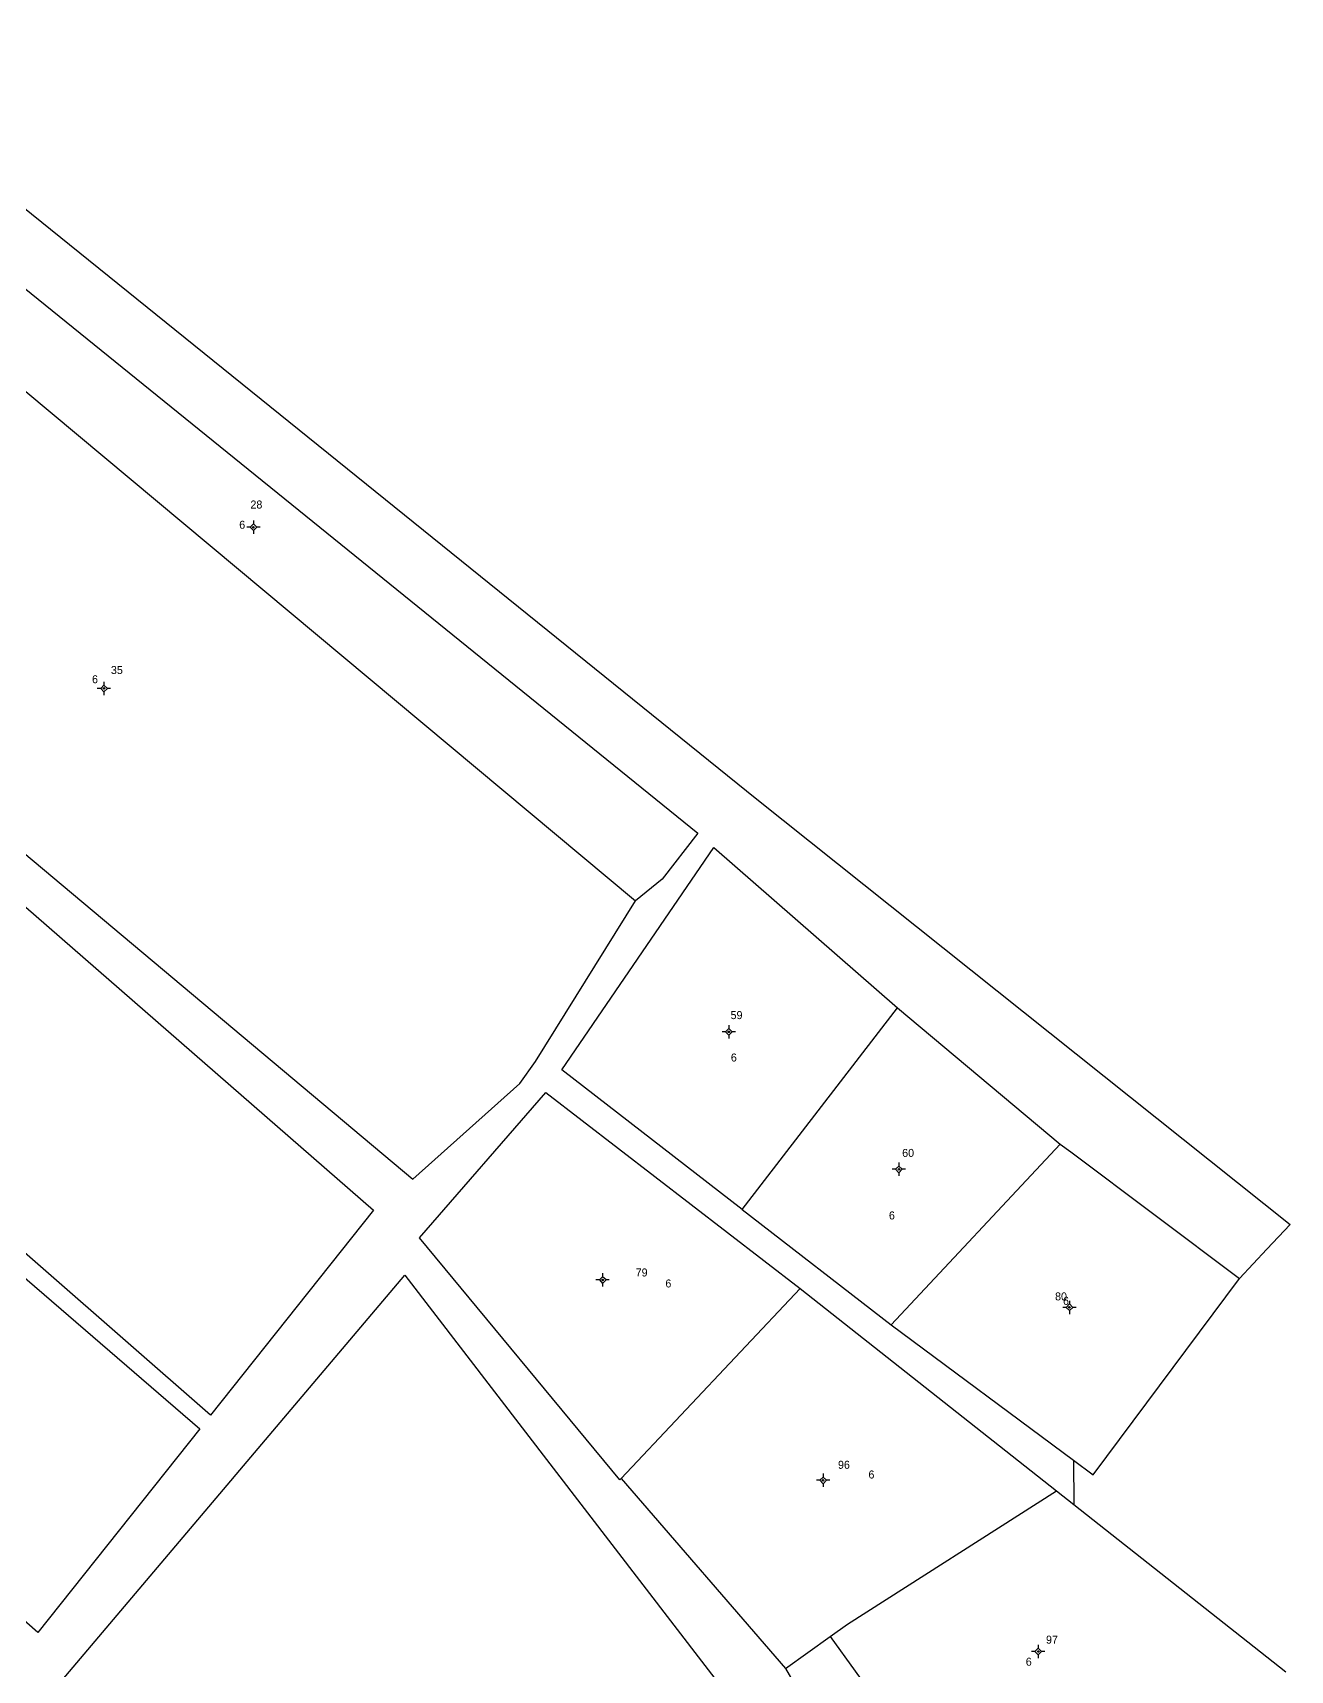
# Model space of a CAD drawing. Extents: x 549512 to 550618, y 1840478 to 1841554.
# Drawn here: x 550349.4 to 550585.2, y 1841191.9 to 1841498.9 of the extents above; entities that cross this region are included whole.
import ezdxf

# ---------------------------------------------------------------- set-up
doc = ezdxf.new("R2010")
doc.units = 0
for name, color, linetype in [('Level 10', 7, 'Continuous'), ('Level 11', 7, 'Continuous'), ('Level 14', 7, 'Continuous'), ('Level 6', 7, 'Continuous')]:
    doc.layers.add(name, color=color, linetype=linetype)

msp = doc.modelspace()

# ---------------------------------------------------------------- linework, layer by layer
at = {"layer": 'Level 10'}
for p, q in [((550302.36, 1841469.86), (550462.45, 1841336.15)), ((550482.41, 1841278.32), (550511.51, 1841316.1)), ((550511.51, 1841316.1), (550542.05, 1841290.56)), ((550510.34, 1841256.7), (550542.05, 1841290.56)), ((550482.41, 1841278.32), (550510.34, 1841256.7)), ((550459.71, 1841227.85), (550493.32, 1841263.51)), ((550493.32, 1841263.51), (550541.32, 1841225.56)), ((550510.34, 1841256.7), (550544.51, 1841231.29)), ((550544.51, 1841231.29), (550544.58, 1841222.99)), ((550459.71, 1841227.85), (550490.52, 1841192.23)), ((550541.32, 1841225.56), (550544.58, 1841222.99)), ((550544.58, 1841222.99), (550584.35, 1841191.61)), ((550490.52, 1841192.23), (550498.91, 1841198.22)), ((550498.91, 1841198.22), (550523.27, 1841164.63))]:
    msp.add_line(p, q, dxfattribs=at)
for points in [[(550256.82, 1841416.74), (550259.67, 1841419.98), (550299.51, 1841471.64), (550307.05, 1841483.76), (550301.67, 1841487.79), (550306.95, 1841498.93), (550320.63, 1841487.95), (550485.15, 1841355.23), (550585.15, 1841275.51), (550580.75, 1841270.84), (550575.63, 1841265.39)], [(550302.36, 1841469.86), (550312.34, 1841479.77), (550474.14, 1841348.87), (550467.41, 1841340.23), (550462.45, 1841336.15)], [(550261.25, 1841417.73), (550420.68, 1841284.01), (550440.76, 1841301.93), (550443.7, 1841306.08), (550462.45, 1841336.15)], [(550257.63, 1841413.83), (550413.33, 1841278.19), (550382.75, 1841239.72), (550227.89, 1841375.17), (550257.63, 1841413.83)], [(550380.76, 1841237.21), (550350.42, 1841199.02), (550194.18, 1841336.34), (550225.27, 1841371.33), (550380.76, 1841237.21)], [(550482.41, 1841278.32), (550448.64, 1841304.49), (550477.11, 1841346.19), (550511.51, 1841316.1)], [(550459.71, 1841227.85), (550459.48, 1841227.6), (550421.97, 1841272.97), (550445.62, 1841300.22), (550493.32, 1841263.51)], [(550542.05, 1841290.56), (550544, 1841289.1), (550575.63, 1841265.39)], [(550481.86, 1841085.16), (550354.96, 1841190.08), (550419.17, 1841265.99), (550497.41, 1841164.16), (550501.73, 1841144.25), (550503.63, 1841131.72), (550481.86, 1841085.16)], [(550544.51, 1841231.29), (550548.2, 1841228.54), (550575.63, 1841265.39)], [(550498.91, 1841198.22), (550502.15, 1841200.53), (550541.32, 1841225.56)], [(550490.52, 1841192.23), (550504.77, 1841167.6), (550506.39, 1841159.87)]]:
    msp.add_lwpolyline(points, dxfattribs=at)
at = {"layer": 'Level 11'}
for p, q in [((550390.17, 1841406.21), (550389.55, 1841406.21)), ((550390.8, 1841406.83), (550390.17, 1841406.21)), ((550390.17, 1841406.21), (550390.8, 1841405.58)), ((550390.8, 1841407.46), (550390.8, 1841406.83)), ((550391.42, 1841406.21), (550390.8, 1841406.83)), ((550390.8, 1841405.58), (550391.42, 1841406.21)), ((550392.05, 1841406.21), (550391.42, 1841406.21)), ((550390.8, 1841405.58), (550390.8, 1841404.96)), ((550362.18, 1841376), (550361.55, 1841376)), ((550362.8, 1841376.63), (550362.18, 1841376)), ((550362.18, 1841376), (550362.8, 1841375.38)), ((550362.8, 1841377.25), (550362.8, 1841376.63)), ((550363.43, 1841376), (550362.8, 1841376.63)), ((550362.8, 1841375.38), (550363.43, 1841376)), ((550362.8, 1841375.38), (550362.8, 1841374.75)), ((550364.05, 1841376), (550363.43, 1841376)), ((550479.29, 1841311.61), (550478.67, 1841311.61)), ((550479.92, 1841312.24), (550479.29, 1841311.61)), ((550479.29, 1841311.61), (550479.92, 1841310.99)), ((550479.92, 1841312.86), (550479.92, 1841312.24)), ((550480.54, 1841311.61), (550479.92, 1841312.24)), ((550479.92, 1841310.99), (550480.54, 1841311.61)), ((550479.92, 1841310.99), (550479.92, 1841310.36)), ((550481.17, 1841311.61), (550480.54, 1841311.61)), ((550511.81, 1841286.46), (550511.18, 1841285.84)), ((550511.81, 1841287.09), (550511.81, 1841286.46)), ((550512.43, 1841285.84), (550511.81, 1841286.46)), ((550511.18, 1841285.84), (550510.56, 1841285.84)), ((550511.18, 1841285.84), (550511.81, 1841285.21)), ((550511.81, 1841285.21), (550512.43, 1841285.84)), ((550511.81, 1841285.21), (550511.81, 1841284.59)), ((550513.06, 1841285.84), (550512.43, 1841285.84)), ((550455.65, 1841265.09), (550455.02, 1841265.09)), ((550456.27, 1841265.71), (550455.65, 1841265.09)), ((550455.65, 1841265.09), (550456.27, 1841264.46)), ((550456.27, 1841266.34), (550456.27, 1841265.71)), ((550456.9, 1841265.09), (550456.27, 1841265.71)), ((550456.27, 1841264.46), (550456.9, 1841265.09)), ((550457.52, 1841265.09), (550456.9, 1841265.09)), ((550456.27, 1841264.46), (550456.27, 1841263.84)), ((550543.13, 1841259.96), (550542.51, 1841259.96)), ((550543.76, 1841260.59), (550543.13, 1841259.96)), ((550543.13, 1841259.96), (550543.76, 1841259.34)), ((550543.76, 1841261.21), (550543.76, 1841260.59)), ((550544.38, 1841259.96), (550543.76, 1841260.59)), ((550543.76, 1841259.34), (550544.38, 1841259.96)), ((550543.76, 1841259.34), (550543.76, 1841258.71)), ((550545.01, 1841259.96), (550544.38, 1841259.96)), ((550497.58, 1841228.15), (550496.96, 1841227.53)), ((550497.58, 1841228.78), (550497.58, 1841228.15)), ((550498.21, 1841227.53), (550497.58, 1841228.15)), ((550496.96, 1841227.53), (550496.33, 1841227.53)), ((550496.96, 1841227.53), (550497.58, 1841226.9)), ((550497.58, 1841226.9), (550498.21, 1841227.53)), ((550497.58, 1841226.9), (550497.58, 1841226.28)), ((550498.83, 1841227.53), (550498.21, 1841227.53)), ((550537.3, 1841195.44), (550536.68, 1841195.44)), ((550537.93, 1841196.06), (550537.3, 1841195.44)), ((550537.3, 1841195.44), (550537.93, 1841194.81)), ((550537.93, 1841196.69), (550537.93, 1841196.06)), ((550538.55, 1841195.44), (550537.93, 1841196.06)), ((550537.93, 1841194.81), (550538.55, 1841195.44)), ((550537.93, 1841194.81), (550537.93, 1841194.19)), ((550539.18, 1841195.44), (550538.55, 1841195.44))]:
    msp.add_line(p, q, dxfattribs=at)
for centre in [(550390.8, 1841406.21), (550362.8, 1841376), (550479.92, 1841311.61), (550511.81, 1841285.84), (550456.27, 1841265.09), (550543.76, 1841259.96), (550497.58, 1841227.53), (550537.92, 1841195.44)]:
    msp.add_circle(centre, 0.15, dxfattribs=at)

# ---------------------------------------------------------------- texts
at = {"layer": 'Level 14'}
for p in [(550388.15, 1841405.94), (550360.56, 1841376.97), (550480.3, 1841306.05), (550509.93, 1841276.44), (550468.03, 1841263.69), (550542.56, 1841260.43), (550506.09, 1841227.87), (550535.58, 1841192.77)]:
    msp.add_text('6', height=1.5, dxfattribs=at).set_placement(p)
at = {"layer": 'Level 6'}
for s, p in [('28', (550390.25, 1841409.73)), ('35', (550364.1, 1841378.7)), ('59', (550480.25, 1841314)), ('60', (550512.41, 1841288.16)), ('79', (550462.46, 1841265.75)), ('80', (550541.07, 1841261.26)), ('96', (550500.38, 1841229.69)), ('97', (550539.37, 1841196.9))]:
    msp.add_text(s, height=1.5, dxfattribs=at).set_placement(p)

doc.saveas('drawing.dxf')
